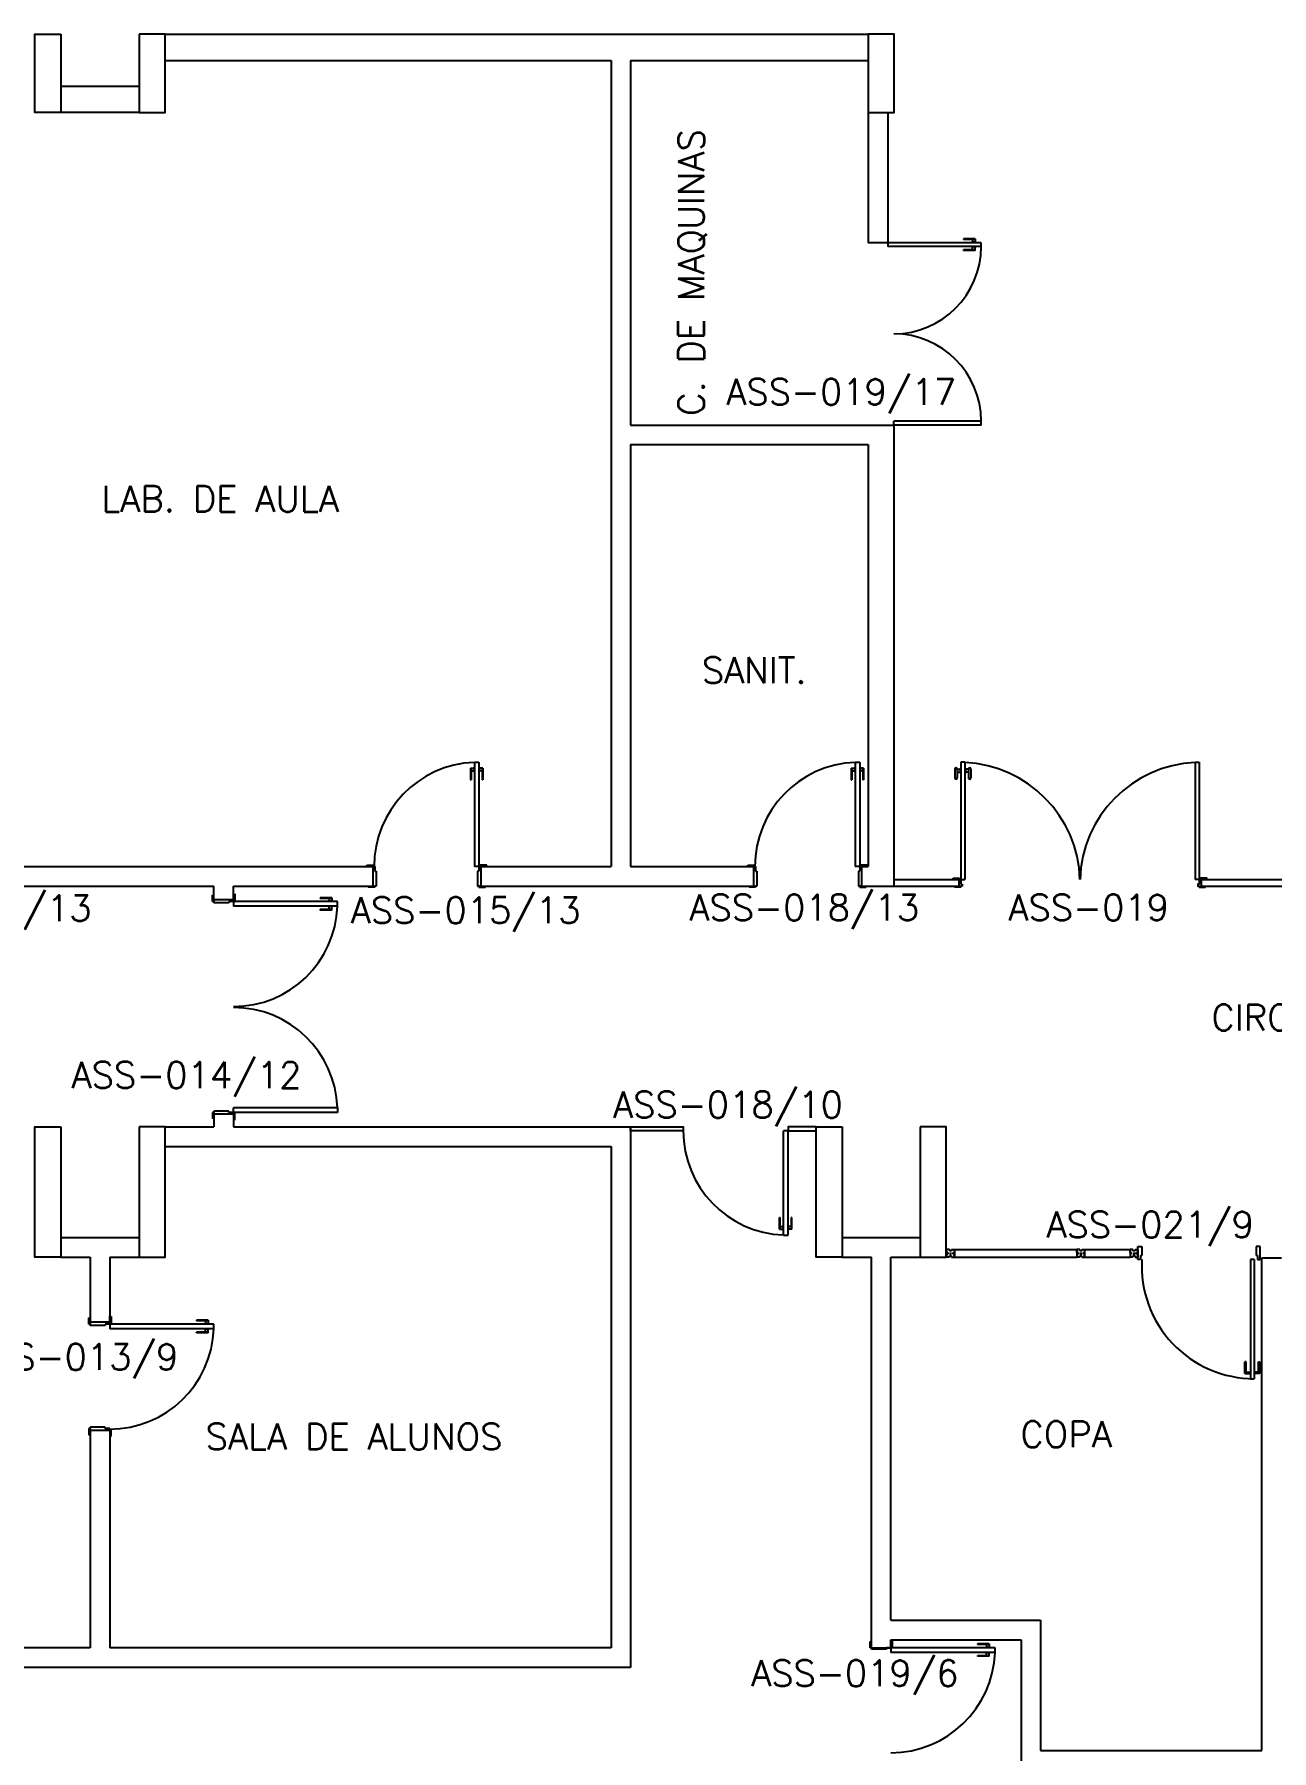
# Model space of a CAD drawing. Extents: x -248 to -11, y 347 to 447.
# Drawn here: x -222.67 to -213.17, y 366.27 to 379.45 of the extents above; entities that cross this region are included whole.
import ezdxf
from ezdxf.enums import TextEntityAlignment as Align

# ---------------------------------------------------------------- set-up
doc = ezdxf.new("R2010")
doc.units = 0
doc.header["$LTSCALE"] = 0.02
doc.header["$MEASUREMENT"] = 0
doc.layers.get('0').update_dxf_attribs({"linetype": 'CONTINUOUS'})
for name, color, linetype in [('ALV', 2, 'CONTINUOUS'), ('DIV', 2, 'CONTINUOUS'), ('ESTR', 3, 'CONTINUOUS'), ('MARCO', 2, 'CONTINUOUS'), ('MAÇANETA', 1, 'CONTINUOUS'), ('PORTA', 2, 'CONTINUOUS'), ('TEXTO', 2, 'CONTINUOUS'), ('TEXTO-ENDEREÇO', 2, 'CONTINUOUS')]:
    doc.layers.add(name, color=color, linetype=linetype)
doc.styles.add('UNB-100', font='simplex.shx', dxfattribs={"height": 0.2})
doc.styles.add('UNB-100-1', font='simplex.shx', dxfattribs={"height": 0.2})

# ---------------------------------------------------------------- blocks, each defined once
blk = doc.blocks.new('PILINT-SSS')
for points in [[(0.2, 0), (0.2, -0.6), (0, -0.6), (0, 0)], [(0.8, 0), (0.8, -0.6), (1, -0.6), (1, 0)], [(0.2, -8.39), (0.2, -9.39), (0, -9.39), (0, -8.39)], [(0.8, -8.39), (0.8, -9.39), (1, -9.39), (1, -8.39)]]:
    blk.add_lwpolyline(points, close=True)
blk = doc.blocks.new('DOOR-80-SSS')
at = {"layer": 'MAÇANETA'}
for p, q in [((-0.08, -0.755), (-0.08, -0.665)), ((-0.08, -0.665), (-0.075, -0.665)), ((-0.08, -0.755), (-0.053, -0.755)), ((-0.075, -0.755), (-0.075, -0.665)), ((-0.075, -0.735), (-0.053, -0.735)), ((-0.053, -0.728), (-0.05, -0.728)), ((-0.053, -0.763), (-0.053, -0.728)), ((-0.053, -0.763), (-0.05, -0.763)), ((-0.012, -0.728), (-0.015, -0.728)), ((-0.012, -0.763), (-0.015, -0.763)), ((-0.012, -0.763), (-0.012, -0.728)), ((0.01, -0.735), (-0.012, -0.735)), ((0.015, -0.755), (-0.012, -0.755)), ((0.01, -0.755), (0.01, -0.665)), ((0.015, -0.665), (0.01, -0.665)), ((0.015, -0.755), (0.015, -0.665))]:
    blk.add_line(p, q, dxfattribs=at)
at = {"layer": 'PORTA'}
for p, q in [((-0.05, -0.8), (-0.05, 0)), ((-0.015, 0), (-0.05, 0)), ((-0.015, -0.8), (-0.015, 0)), ((-0.05, -0.8), (-0.015, -0.8))]:
    blk.add_line(p, q, dxfattribs=at)
at = {"layer": 'PORTA', "color": 1}
blk.add_arc((-0.02, 0), 0.8, 180, 267.8509, dxfattribs=at)
blk = doc.blocks.new('PDV2E-SSS')
at = {"layer": 'DIV'}
for p, q in [((0.034, 0.925), (0.034, 0.835)), ((0.034, 0.925), (0.074, 0.925)), ((0.076, 0.05), (0.076, 0.965)), ((0.106, 0.965), (0.076, 0.965)), ((0.106, 0.05), (0.106, 0.965)), ((0.148, 0.925), (0.108, 0.925)), ((0.148, 0.925), (0.148, 0.835)), ((0.044, 0.835), (0.034, 0.835)), ((0.044, 0.915), (0.044, 0.835)), ((0.044, 0.915), (0.074, 0.915)), ((0.138, 0.915), (0.108, 0.915)), ((0.138, 0.915), (0.138, 0.835)), ((0.138, 0.835), (0.148, 0.835)), ((0.031, 0.05), (0.031, -0.05)), ((0.051, 0.05), (0.031, 0.05)), ((0.051, 0.02), (0.051, 0.05)), ((0.051, 0.02), (0.061, 0.02)), ((0.061, -0.05), (0.061, 0.02)), ((0.076, 0.05), (0.106, 0.05)), ((0.95, 0.02), (0.94, 0.02)), ((0.94, -0.05), (0.94, 0.02)), ((0.95, 0.02), (0.95, 0.05)), ((0.95, 0.05), (0.97, 0.05)), ((0.97, 0.05), (0.97, 0.035)), ((0.97, 0.035), (0.97, -0.035)), ((0.031, -0.05), (0.061, -0.05)), ((0.97, -0.05), (0.94, -0.05)), ((0.97, -0.035), (0.97, -0.05))]:
    blk.add_line(p, q, dxfattribs=at)
at = {"layer": 'DIV', "color": 1}
blk.add_arc((0.076, 0.1), 0.865, 356.6786, 90, dxfattribs=at)
blk = doc.blocks.new('DIVMT-SSS')
for p, q in [((-0.03, 0.008), (-0.03, 0.03)), ((-0.006, 0.03), (-0.03, 0.03)), ((-0.03, 0.008), (-0.02, 0.008)), ((-0.02, -0.008), (-0.02, 0.008)), ((-0.006, 0.02), (-0.006, 0.03)), ((0.006, 0.02), (-0.006, 0.02)), ((-0.005, 0), (0.005, 0)), ((0.005, 0), (-0.005, 0)), ((0, 0.005), (0, -0.005)), ((0, -0.005), (0, 0.005)), ((0.006, 0.03), (0.03, 0.03)), ((0.006, 0.02), (0.006, 0.03)), ((0.03, 0.008), (0.02, 0.008)), ((0.02, -0.008), (0.02, 0.008)), ((0.03, 0.008), (0.03, 0.03)), ((-0.03, -0.008), (-0.03, -0.03)), ((-0.03, -0.008), (-0.02, -0.008)), ((-0.03, -0.03), (-0.03, -0.97)), ((-0.03, -0.03), (-0.009, -0.03)), ((0.03, -0.03), (-0.03, -0.03)), ((-0.03, -0.03), (-0.006, -0.03)), ((-0.009, -0.03), (-0.027, -0.03)), ((-0.006, -0.02), (-0.006, -0.03)), ((-0.006, -0.02), (0.006, -0.02)), ((-0.006, -0.02), (-0.006, -0.03)), ((0.006, -0.02), (-0.006, -0.02)), ((0.005, -0.03), (-0.005, -0.03)), ((0.006, -0.02), (0.006, -0.03)), ((0.006, -0.02), (0.006, -0.03)), ((0.03, -0.03), (0.006, -0.03)), ((0.03, -0.008), (0.02, -0.008)), ((0.03, -0.008), (0.03, -0.03)), ((0.03, -0.03), (0.03, -0.97)), ((0.03, -0.97), (-0.03, -0.97)), ((-0.006, -0.98), (-0.006, -0.97)), ((-0.006, -0.98), (0.006, -0.98)), ((0.006, -1.001), (-0.006, -1.001)), ((0.005, -0.97), (-0.005, -0.97)), ((0, -0.994), (0, -1.007)), ((0, -1.02), (0, -1.021)), ((0.006, -0.98), (0.006, -0.97))]:
    blk.add_line(p, q)
blk = doc.blocks.new('MACANETA-SSS')
at = {"layer": 'MAÇANETA'}
for p, q in [((-0.077, 0.052), (-0.077, 0.12)), ((-0.059, 0.052), (-0.059, 0.12)), ((-0.059, 0.075), (-0.036, 0.075)), ((-0.059, 0.052), (-0.036, 0.052)), ((-0.036, 0.044), (-0.036, 0.084)), ((-0.036, 0.084), (-0.03, 0.084)), ((-0.036, 0.044), (-0.03, 0.044)), ((0.006, 0.084), (0, 0.084)), ((0.006, 0.044), (0, 0.044)), ((0.006, 0.044), (0.006, 0.084)), ((0.029, 0.075), (0.006, 0.075)), ((0.029, 0.052), (0.006, 0.052)), ((0.029, 0.052), (0.029, 0.12)), ((0.047, 0.052), (0.047, 0.12))]:
    blk.add_line(p, q, dxfattribs=at)
for centre, start, end in [((-0.068, 0.12), 90, 180), ((-0.068, 0.052), 180, 270), ((-0.068, 0.12), 0, 90), ((-0.068, 0.052), 270, 0), ((0.038, 0.12), 90, 180), ((0.038, 0.052), 180, 270), ((0.038, 0.12), 0, 90), ((0.038, 0.052), 270, 0)]:
    blk.add_arc(centre, 0.00874, start, end, dxfattribs=at)

msp = doc.modelspace()

# ---------------------------------------------------------------- linework, layer by layer
at = {"layer": 'ALV'}
for p, q in [((-221.666, 379.453), (-216.266, 379.453)), ((-221.666, 379.453), (-216.675, 379.453)), ((-221.666, 379.253), (-218.241, 379.253)), ((-221.666, 379.253), (-218.241, 379.253)), ((-218.241, 379.253), (-218.241, 373.063)), ((-218.091, 379.253), (-218.091, 376.453)), ((-218.091, 379.253), (-216.675, 379.253)), ((-218.091, 379.253), (-216.266, 379.253)), ((-221.866, 379.053), (-222.466, 379.053)), ((-221.866, 378.853), (-222.466, 378.853)), ((-216.266, 378.855), (-216.266, 377.853)), ((-216.116, 378.855), (-216.116, 377.853)), ((-218.091, 376.453), (-216.069, 376.453)), ((-216.069, 376.453), (-216.069, 372.913)), ((-218.091, 376.303), (-218.091, 373.063)), ((-218.091, 376.303), (-216.266, 376.303)), ((-216.266, 376.303), (-216.266, 373.063)), ((-223.211, 373.063), (-220.071, 373.063)), ((-220.071, 373.063), (-220.071, 372.913)), ((-219.241, 373.063), (-218.241, 373.063)), ((-219.241, 373.063), (-219.241, 372.913)), ((-218.091, 373.063), (-217.146, 373.063)), ((-217.146, 373.063), (-217.146, 372.913)), ((-216.316, 373.063), (-216.266, 373.063)), ((-216.316, 373.063), (-216.316, 372.913)), ((-223.211, 372.913), (-221.291, 372.913)), ((-221.291, 372.808), (-221.291, 372.913)), ((-221.141, 372.913), (-220.071, 372.913)), ((-221.141, 372.805), (-221.141, 372.913)), ((-219.241, 372.913), (-217.146, 372.913)), ((-216.316, 372.913), (-216.069, 372.913)), ((-221.141, 372.808), (-221.291, 372.808)), ((-221.141, 371.16), (-221.291, 371.16)), ((-221.291, 371.16), (-221.291, 371.063)), ((-221.141, 371.16), (-221.141, 371.063)), ((-221.666, 371.063), (-221.291, 371.063)), ((-221.141, 371.063), (-218.091, 371.063)), ((-218.091, 371.063), (-218.091, 366.913)), ((-221.666, 370.913), (-218.241, 370.913)), ((-218.241, 370.913), (-218.241, 367.063)), ((-222.466, 370.213), (-221.866, 370.213)), ((-216.466, 370.213), (-215.866, 370.213)), ((-222.466, 370.063), (-222.241, 370.063)), ((-222.241, 370.063), (-222.241, 369.563)), ((-222.091, 370.063), (-221.866, 370.063)), ((-222.091, 370.063), (-222.091, 369.563)), ((-216.466, 370.063), (-216.241, 370.063)), ((-216.241, 367.063), (-216.241, 370.063)), ((-216.091, 367.275), (-216.091, 370.063)), ((-216.091, 370.063), (-215.866, 370.063)), ((-213.241, 366.274), (-213.241, 370.058)), ((-213.241, 370.058), (-213.091, 370.058)), ((-222.091, 369.563), (-222.241, 369.563)), ((-222.241, 368.733), (-222.241, 367.063)), ((-222.091, 368.733), (-222.241, 368.733)), ((-222.091, 368.733), (-222.091, 367.063)), ((-216.091, 367.275), (-214.941, 367.275)), ((-214.941, 367.275), (-214.941, 366.274)), ((-222.241, 367.063), (-228.091, 367.063)), ((-218.241, 367.063), (-222.091, 367.063)), ((-216.241, 367.063), (-216.091, 367.063)), ((-216.091, 367.125), (-215.091, 367.125)), ((-216.091, 367.063), (-216.091, 367.125)), ((-215.091, 367.125), (-215.091, 366.124)), ((-218.091, 366.913), (-234.068, 366.913)), ((-214.941, 366.274), (-213.241, 366.274))]:
    msp.add_line(p, q, dxfattribs=at)
at = {"layer": 'ALV', "linetype": 'Continuous'}
msp.add_line((-216.116, 377.853), (-216.266, 377.853), dxfattribs=at)
at = {"layer": 'DIV'}
for p, q in [((-216.069, 372.963), (-215.569, 372.963)), ((-216.069, 372.913), (-215.569, 372.913)), ((-215.569, 372.963), (-215.569, 372.913)), ((-213.709, 372.963), (-210.238, 372.963)), ((-213.709, 372.963), (-213.709, 372.913)), ((-213.709, 372.913), (-210.238, 372.913)), ((-214.641, 370.122), (-214.663, 370.122)), ((-214.663, 370.098), (-214.663, 370.122)), ((-214.653, 370.098), (-214.663, 370.098)), ((-214.653, 370.086), (-214.663, 370.086)), ((-214.663, 370.086), (-214.663, 370.062)), ((-214.653, 370.098), (-214.653, 370.086)), ((-214.641, 370.122), (-214.641, 370.112)), ((-214.625, 370.112), (-214.641, 370.112)), ((-214.628, 370.092), (-214.638, 370.092)), ((-214.638, 370.092), (-214.628, 370.092)), ((-214.633, 370.097), (-214.633, 370.087)), ((-214.633, 370.087), (-214.633, 370.097)), ((-214.625, 370.122), (-214.625, 370.112)), ((-214.625, 370.122), (-214.603, 370.122)), ((-214.612, 370.098), (-214.612, 370.086)), ((-214.612, 370.098), (-214.603, 370.098)), ((-214.612, 370.086), (-214.612, 370.098)), ((-214.612, 370.098), (-214.603, 370.098)), ((-214.612, 370.086), (-214.603, 370.086)), ((-214.612, 370.086), (-214.603, 370.086)), ((-214.603, 370.122), (-214.603, 370.098)), ((-214.603, 370.122), (-214.603, 370.062)), ((-214.603, 370.122), (-214.254, 370.122)), ((-214.603, 370.097), (-214.603, 370.087)), ((-214.603, 370.062), (-214.603, 370.086)), ((-214.603, 370.083), (-214.603, 370.065)), ((-214.603, 370.062), (-214.603, 370.083)), ((-214.254, 370.122), (-214.254, 370.062)), ((-214.232, 370.122), (-214.254, 370.122)), ((-214.254, 370.098), (-214.254, 370.122)), ((-214.245, 370.098), (-214.254, 370.098)), ((-214.245, 370.098), (-214.254, 370.098)), ((-214.254, 370.097), (-214.254, 370.087)), ((-214.245, 370.086), (-214.254, 370.086)), ((-214.245, 370.086), (-214.254, 370.086)), ((-214.254, 370.086), (-214.254, 370.062)), ((-214.245, 370.086), (-214.245, 370.098)), ((-214.245, 370.098), (-214.245, 370.086)), ((-214.232, 370.122), (-214.232, 370.112)), ((-214.216, 370.112), (-214.232, 370.112)), ((-214.231, 370.092), (-214.217, 370.092)), ((-214.219, 370.092), (-214.229, 370.092)), ((-214.229, 370.092), (-214.219, 370.092)), ((-214.224, 370.099), (-214.224, 370.086)), ((-214.224, 370.097), (-214.224, 370.087)), ((-214.224, 370.087), (-214.224, 370.097)), ((-214.216, 370.122), (-214.216, 370.112)), ((-214.216, 370.122), (-214.194, 370.122)), ((-214.205, 370.092), (-214.204, 370.092)), ((-214.204, 370.098), (-214.204, 370.086)), ((-214.204, 370.098), (-214.194, 370.098)), ((-214.204, 370.086), (-214.204, 370.098)), ((-214.204, 370.098), (-214.194, 370.098)), ((-214.204, 370.086), (-214.194, 370.086)), ((-214.204, 370.086), (-214.194, 370.086)), ((-214.194, 370.122), (-214.194, 370.098)), ((-214.194, 370.122), (-214.194, 370.062)), ((-214.194, 370.097), (-214.194, 370.087)), ((-214.194, 370.062), (-214.194, 370.086)), ((-214.194, 370.083), (-214.194, 370.065)), ((-214.194, 370.062), (-214.194, 370.083)), ((-214.641, 370.062), (-214.663, 370.062)), ((-214.625, 370.072), (-214.641, 370.072)), ((-214.641, 370.062), (-214.641, 370.072)), ((-214.625, 370.062), (-214.625, 370.072)), ((-214.625, 370.062), (-214.603, 370.062)), ((-214.603, 370.062), (-214.254, 370.062)), ((-214.232, 370.062), (-214.254, 370.062)), ((-214.216, 370.072), (-214.232, 370.072)), ((-214.232, 370.062), (-214.232, 370.072)), ((-214.216, 370.062), (-214.216, 370.072)), ((-214.216, 370.062), (-214.194, 370.062))]:
    msp.add_line(p, q, dxfattribs=at)
at = {"layer": 'ESTR'}
for points in [[(-216.266, 379.453), (-216.266, 378.853), (-216.066, 378.853), (-216.066, 379.453)], [(-216.466, 371.063), (-216.466, 370.063), (-216.666, 370.063), (-216.666, 371.063)], [(-215.866, 371.063), (-215.866, 370.063), (-215.666, 370.063), (-215.666, 371.063)]]:
    msp.add_lwpolyline(points, close=True, dxfattribs=at)
at = {"layer": 'MARCO'}
for p, q in [((-217.191, 373.073), (-217.141, 373.073)), ((-217.191, 373.063), (-217.191, 373.073)), ((-217.146, 373.063), (-217.141, 373.063)), ((-217.141, 373.073), (-217.141, 373.063)), ((-217.141, 373.063), (-217.131, 373.063)), ((-217.131, 373.063), (-217.131, 373.028)), ((-217.131, 373.028), (-217.121, 373.028)), ((-217.121, 373.028), (-217.121, 372.913)), ((-216.341, 373.028), (-216.341, 372.913)), ((-216.331, 373.028), (-216.341, 373.028)), ((-216.331, 373.063), (-216.331, 373.028)), ((-216.321, 373.063), (-216.331, 373.063)), ((-216.321, 373.073), (-216.321, 373.063)), ((-216.271, 373.073), (-216.321, 373.073)), ((-216.316, 373.063), (-216.321, 373.063)), ((-216.271, 373.063), (-216.271, 373.073)), ((-217.181, 372.903), (-217.181, 372.913)), ((-217.131, 372.903), (-217.181, 372.903)), ((-217.146, 372.913), (-217.131, 372.913)), ((-217.131, 372.913), (-217.131, 372.903)), ((-217.121, 372.913), (-217.131, 372.913)), ((-216.341, 372.913), (-216.331, 372.913)), ((-216.316, 372.913), (-216.331, 372.913)), ((-216.331, 372.913), (-216.331, 372.903)), ((-216.331, 372.903), (-216.281, 372.903)), ((-216.281, 372.903), (-216.281, 372.913)), ((-215.614, 372.973), (-215.564, 372.973)), ((-215.614, 372.963), (-215.614, 372.973)), ((-215.604, 372.903), (-215.604, 372.913)), ((-215.554, 372.903), (-215.604, 372.903)), ((-215.569, 372.963), (-215.564, 372.963)), ((-215.569, 372.913), (-215.554, 372.913)), ((-215.564, 372.973), (-215.564, 372.963)), ((-215.564, 372.963), (-215.554, 372.963)), ((-215.554, 372.963), (-215.554, 372.928)), ((-215.554, 372.928), (-215.544, 372.928)), ((-215.554, 372.913), (-215.554, 372.903)), ((-215.544, 372.913), (-215.554, 372.913)), ((-215.544, 372.928), (-215.544, 372.913)), ((-213.724, 372.913), (-213.724, 372.903)), ((-213.724, 372.903), (-213.674, 372.903)), ((-213.709, 372.963), (-213.714, 372.963)), ((-213.674, 372.903), (-213.674, 372.913)), ((-222.251, 369.598), (-222.241, 369.598)), ((-222.251, 369.548), (-222.251, 369.598)), ((-222.241, 369.563), (-222.241, 369.548)), ((-222.091, 369.563), (-222.091, 369.613)), ((-222.091, 369.608), (-222.081, 369.608)), ((-222.091, 369.563), (-222.091, 369.558)), ((-222.091, 369.558), (-222.091, 369.548)), ((-222.081, 369.558), (-222.091, 369.558)), ((-222.081, 369.608), (-222.081, 369.558)), ((-222.241, 369.548), (-222.251, 369.548)), ((-222.241, 369.538), (-222.241, 369.548)), ((-222.126, 369.538), (-222.241, 369.538)), ((-222.126, 369.548), (-222.126, 369.538)), ((-222.091, 369.548), (-222.126, 369.548)), ((-222.251, 368.748), (-222.251, 368.698)), ((-222.241, 368.748), (-222.251, 368.748)), ((-222.251, 368.698), (-222.241, 368.698)), ((-222.241, 368.758), (-222.241, 368.748)), ((-222.126, 368.758), (-222.241, 368.758)), ((-222.241, 368.733), (-222.241, 368.748)), ((-222.126, 368.748), (-222.126, 368.758)), ((-222.091, 368.748), (-222.126, 368.748)), ((-222.091, 368.738), (-222.091, 368.748)), ((-222.091, 368.733), (-222.091, 368.738)), ((-222.081, 368.738), (-222.091, 368.738)), ((-222.091, 368.688), (-222.081, 368.688)), ((-222.081, 368.688), (-222.081, 368.738)), ((-216.251, 367.063), (-216.251, 367.113)), ((-216.251, 367.113), (-216.241, 367.113)), ((-216.241, 367.063), (-216.251, 367.063)), ((-216.241, 367.053), (-216.241, 367.063)), ((-216.126, 367.053), (-216.241, 367.053)), ((-216.091, 367.063), (-216.126, 367.063)), ((-216.126, 367.063), (-216.126, 367.053)), ((-216.091, 367.073), (-216.091, 367.063)), ((-216.081, 367.073), (-216.091, 367.073)), ((-216.081, 367.125), (-216.081, 367.073))]:
    msp.add_line(p, q, dxfattribs=at)
msp.add_lwpolyline([(-213.664, 372.963), (-213.664, 372.973), (-213.714, 372.973), (-213.714, 372.963), (-213.724, 372.963), (-213.724, 372.928), (-213.734, 372.928), (-213.734, 372.913), (-213.724, 372.913), (-213.709, 372.913)], dxfattribs=at)
at = {"layer": 'MAÇANETA'}
for p, q in [((-215.534, 377.883), (-215.534, 377.878)), ((-215.444, 377.883), (-215.534, 377.883)), ((-215.444, 377.878), (-215.534, 377.878)), ((-215.464, 377.878), (-215.464, 377.856)), ((-215.444, 377.883), (-215.444, 377.856)), ((-215.534, 377.793), (-215.534, 377.798)), ((-215.444, 377.798), (-215.534, 377.798)), ((-215.444, 377.793), (-215.534, 377.793)), ((-215.436, 377.856), (-215.471, 377.856)), ((-215.471, 377.856), (-215.471, 377.853)), ((-215.471, 377.82), (-215.471, 377.823)), ((-215.436, 377.82), (-215.471, 377.82)), ((-215.464, 377.798), (-215.464, 377.82)), ((-215.444, 377.793), (-215.444, 377.82)), ((-215.436, 377.856), (-215.436, 377.853)), ((-215.436, 377.82), (-215.436, 377.823)), ((-219.321, 373.818), (-219.294, 373.818)), ((-219.321, 373.818), (-219.321, 373.728)), ((-219.316, 373.818), (-219.316, 373.728)), ((-219.316, 373.798), (-219.294, 373.798)), ((-219.294, 373.825), (-219.294, 373.79)), ((-219.294, 373.825), (-219.291, 373.825)), ((-219.294, 373.79), (-219.291, 373.79)), ((-219.253, 373.825), (-219.256, 373.825)), ((-219.253, 373.79), (-219.256, 373.79)), ((-219.253, 373.825), (-219.253, 373.79)), ((-219.226, 373.818), (-219.253, 373.818)), ((-219.231, 373.798), (-219.253, 373.798)), ((-219.231, 373.818), (-219.231, 373.728)), ((-219.226, 373.818), (-219.226, 373.728)), ((-216.396, 373.818), (-216.369, 373.818)), ((-216.396, 373.818), (-216.396, 373.728)), ((-216.391, 373.818), (-216.391, 373.728)), ((-216.391, 373.798), (-216.369, 373.798)), ((-216.369, 373.825), (-216.369, 373.79)), ((-216.369, 373.825), (-216.366, 373.825)), ((-216.369, 373.79), (-216.366, 373.79)), ((-216.328, 373.825), (-216.331, 373.825)), ((-216.328, 373.79), (-216.331, 373.79)), ((-216.328, 373.825), (-216.328, 373.79)), ((-216.301, 373.818), (-216.328, 373.818)), ((-216.306, 373.798), (-216.328, 373.798)), ((-216.306, 373.818), (-216.306, 373.728)), ((-216.301, 373.818), (-216.301, 373.728)), ((-219.321, 373.728), (-219.316, 373.728)), ((-219.226, 373.728), (-219.231, 373.728)), ((-216.396, 373.728), (-216.391, 373.728)), ((-216.301, 373.728), (-216.306, 373.728)), ((-216.946, 370.368), (-216.941, 370.368)), ((-216.946, 370.278), (-216.946, 370.368)), ((-216.941, 370.278), (-216.941, 370.368)), ((-216.851, 370.368), (-216.856, 370.368)), ((-216.856, 370.278), (-216.856, 370.368)), ((-216.851, 370.278), (-216.851, 370.368)), ((-216.946, 370.278), (-216.919, 370.278)), ((-216.941, 370.298), (-216.919, 370.298)), ((-216.919, 370.27), (-216.919, 370.305)), ((-216.919, 370.305), (-216.916, 370.305)), ((-216.919, 370.27), (-216.916, 370.27)), ((-216.878, 370.305), (-216.881, 370.305)), ((-216.878, 370.27), (-216.881, 370.27)), ((-216.878, 370.27), (-216.878, 370.305)), ((-216.856, 370.298), (-216.878, 370.298)), ((-216.851, 370.278), (-216.878, 370.278))]:
    msp.add_line(p, q, dxfattribs=at)
at = {"layer": 'PORTA'}
for p, q in [((-216.116, 377.853), (-216.116, 377.823)), ((-215.399, 377.853), (-216.116, 377.853)), ((-215.398, 377.823), (-216.116, 377.823)), ((-216.068, 376.453), (-216.068, 376.483)), ((-215.398, 376.483), (-216.068, 376.483)), ((-215.399, 376.453), (-216.068, 376.453)), ((-219.291, 373.863), (-219.256, 373.863)), ((-219.291, 373.863), (-219.291, 373.063)), ((-219.256, 373.863), (-219.256, 373.063)), ((-216.366, 373.863), (-216.331, 373.863)), ((-216.366, 373.863), (-216.366, 373.063)), ((-216.331, 373.863), (-216.331, 373.063)), ((-215.524, 373.863), (-215.554, 373.863)), ((-215.554, 373.863), (-215.554, 372.963)), ((-215.524, 373.863), (-215.524, 372.963)), ((-213.754, 373.863), (-213.724, 373.863)), ((-213.754, 373.863), (-213.754, 372.963)), ((-213.724, 373.863), (-213.724, 372.963)), ((-220.116, 373.073), (-220.066, 373.073)), ((-220.116, 373.063), (-220.116, 373.073)), ((-220.071, 373.063), (-220.066, 373.063)), ((-220.066, 373.073), (-220.066, 373.063)), ((-220.066, 373.063), (-220.056, 373.063)), ((-220.056, 373.063), (-220.056, 373.028)), ((-220.056, 373.028), (-220.046, 373.028)), ((-220.046, 373.028), (-220.046, 372.913)), ((-219.256, 373.063), (-219.291, 373.063)), ((-219.266, 373.028), (-219.266, 372.913)), ((-219.256, 373.028), (-219.266, 373.028)), ((-219.256, 373.063), (-219.256, 373.028)), ((-219.246, 373.063), (-219.256, 373.063)), ((-219.246, 373.073), (-219.246, 373.063)), ((-219.196, 373.073), (-219.246, 373.073)), ((-219.241, 373.063), (-219.246, 373.063)), ((-219.196, 373.063), (-219.196, 373.073)), ((-216.331, 373.063), (-216.366, 373.063)), ((-221.131, 372.853), (-221.131, 372.803)), ((-220.106, 372.903), (-220.106, 372.913)), ((-220.056, 372.903), (-220.106, 372.903)), ((-220.071, 372.913), (-220.056, 372.913)), ((-220.056, 372.913), (-220.056, 372.903)), ((-220.046, 372.913), (-220.056, 372.913)), ((-219.266, 372.913), (-219.256, 372.913)), ((-219.241, 372.913), (-219.256, 372.913)), ((-219.256, 372.913), (-219.256, 372.903)), ((-219.256, 372.903), (-219.206, 372.903)), ((-219.206, 372.903), (-219.206, 372.913)), ((-215.554, 372.963), (-215.524, 372.963)), ((-213.724, 372.963), (-213.754, 372.963)), ((-221.301, 372.843), (-221.291, 372.843)), ((-221.301, 372.793), (-221.301, 372.843)), ((-221.291, 372.793), (-221.301, 372.793)), ((-221.291, 372.808), (-221.291, 372.793)), ((-221.291, 372.783), (-221.291, 372.793)), ((-221.176, 372.783), (-221.291, 372.783)), ((-221.141, 372.793), (-221.176, 372.793)), ((-221.176, 372.793), (-221.176, 372.783)), ((-221.141, 372.808), (-221.141, 372.803)), ((-221.141, 372.803), (-221.141, 372.793)), ((-221.131, 372.803), (-221.141, 372.803)), ((-221.301, 371.175), (-221.301, 371.125)), ((-221.291, 371.175), (-221.301, 371.175)), ((-221.176, 371.185), (-221.291, 371.185)), ((-221.291, 371.185), (-221.291, 371.175)), ((-221.291, 371.16), (-221.291, 371.175)), ((-221.176, 371.175), (-221.176, 371.185)), ((-221.141, 371.175), (-221.176, 371.175)), ((-221.141, 371.175), (-221.141, 371.21)), ((-220.341, 371.21), (-221.141, 371.21)), ((-220.341, 371.175), (-221.141, 371.175)), ((-221.141, 371.165), (-221.141, 371.175)), ((-221.141, 371.16), (-221.141, 371.165)), ((-221.131, 371.165), (-221.141, 371.165)), ((-221.131, 371.115), (-221.131, 371.165)), ((-220.341, 371.21), (-220.341, 371.175)), ((-216.881, 371.033), (-216.916, 371.033)), ((-216.916, 370.233), (-216.916, 371.033)), ((-216.881, 370.233), (-216.881, 371.033)), ((-216.916, 370.233), (-216.881, 370.233))]:
    msp.add_line(p, q, dxfattribs=at)
for points in [[(-217.686, 371.033), (-218.091, 371.033), (-218.091, 371.063), (-217.686, 371.063), (-217.686, 371.033)], [(-216.881, 371.033), (-216.666, 371.033), (-216.666, 371.063), (-216.881, 371.063), (-216.881, 371.033)]]:
    msp.add_lwpolyline(points, dxfattribs=at)
at = {"layer": 'PORTA', "color": 1, "linetype": 'Continuous'}
for centre, start, end in [((-216.068, 377.823), 270, 360), ((-216.068, 376.483), 360, 90)]:
    msp.add_arc(centre, 0.67, start, end, dxfattribs=at)
at = {"layer": 'PORTA'}
for centre, start, end in [((-216.068, 377.823), 360, 2.5663), ((-216.068, 376.483), 357.4337, 360)]:
    msp.add_arc(centre, 0.67, start, end, dxfattribs=at)
at = {"layer": 'PORTA', "color": 1}
for centre, radius, start, end in [((-219.261, 373.063), 0.8, 92.1491, 180), ((-216.336, 373.063), 0.8, 92.1491, 180), ((-215.566, 372.936), 0.927, 1.6594, 87.4091), ((-213.712, 372.936), 0.927, 92.5909, 178.3406), ((-221.141, 371.18), 0.8, 2.1491, 90), ((-216.886, 371.033), 0.8, 180, 267.8509)]:
    msp.add_arc(centre, radius, start, end, dxfattribs=at)

# ---------------------------------------------------------------- block references
at = {"layer": 'DIV'}
for name, p, rotation in [('DIVMT-SSS', (-215.633, 370.092), 89.99999997649687), ('PDV2E-SSS', (-213.224, 370.095), 179.9999999764969)]:
    msp.add_blockref(name, p, dxfattribs=dict(at, rotation=rotation))
at = {"layer": 'ESTR'}
msp.add_blockref('PILINT-SSS', (-222.666, 379.453), dxfattribs=at)
at = {"layer": 'PORTA'}
for name, p, rotation in [('MACANETA-SSS', (-215.554, 373.863), 180.0000000000006), ('DOOR-80-SSS', (-221.141, 372.808), 89.99999997649688), ('DOOR-80-SSS', (-222.091, 369.563), 90.00000000257322), ('DOOR-80-SSS', (-216.091, 367.078), 89.9999999790701)]:
    msp.add_blockref(name, p, dxfattribs=dict(at, rotation=rotation))

# ---------------------------------------------------------------- texts
at = {"layer": 'TEXTO', "style": 'UNB-100'}
msp.add_text('C. DE MAQUINAS', height=0.2, rotation=90, dxfattribs=at).set_placement((-217.525, 376.523))
for s, p in [('LAB. DE AULA', (-222.157, 375.787)), ('SANIT.', (-217.544, 374.47)), ('CIRCULAÇÃO', (-213.63, 371.803)), ('SALA DE ALUNOS', (-221.355, 368.585)), ('COPA', (-215.097, 368.603))]:
    msp.add_text(s, height=0.2, dxfattribs=at).set_placement(p)
at = {"layer": 'TEXTO-ENDEREÇO', "style": 'UNB-100-1'}
for s, p in [('ASS-019/17', (-216.473, 376.608)), ('ASS-011/13', (-223.114, 372.643)), ('ASS-015/13', (-219.358, 372.627)), ('ASS-018/13', (-216.757, 372.648)), ('ASS-019', (-214.572, 372.648)), ('ASS-014/12', (-221.502, 371.362)), ('ASS-018/10', (-217.343, 371.134)), ('ASS-021/9', (-214.1, 370.213)), ('ASS-013/9', (-222.361, 369.197)), ('ASS-019/6', (-216.368, 366.768))]:
    msp.add_text(s, height=0.2, rotation=360, dxfattribs=at).set_placement(p, align=Align.CENTER)

doc.saveas('drawing.dxf')
